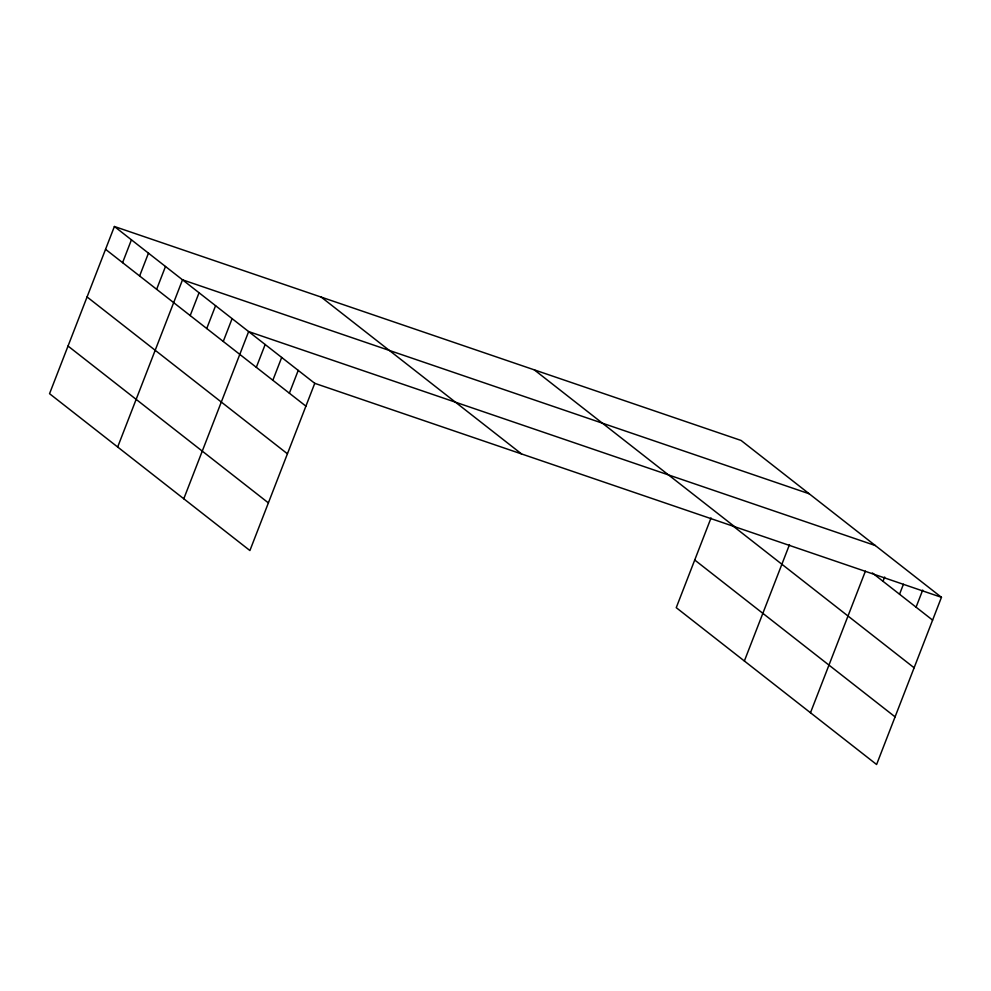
<?xml version="1.0" encoding="UTF-8"?>
<svg xmlns="http://www.w3.org/2000/svg" width="991" height="991" viewBox="0 0 991 991"><rect width="100%" height="100%" fill="white"/><g stroke="black" fill="none" stroke-linecap="round" stroke-linejoin="round"><path stroke-width="1.49" d="M114.399 226.493L49.55 393.687L249.905 550.538L314.754 383.331L114.399 226.493L741.095 440.462L941.45 597.313L876.601 764.507L676.246 607.669L711.043 517.934M122.587 262.64L131.431 239.822M139.62 275.969L148.464 253.151M156.64 289.298L165.497 266.492M117.669 447.015L182.517 279.821L809.213 493.791M190.198 315.572L199.055 292.754M206.735 328.517L215.58 305.699M223.26 341.449L232.105 318.631M183.781 498.783L248.642 331.576L875.338 545.545M256.322 367.327L265.167 344.521M272.847 380.271L281.692 357.454M289.372 393.204L298.229 370.399M744.365 660.997L789.493 544.629M810.477 712.752L865.403 571.163M883.018 581.308L884.678 577.022M899.543 594.241L903.42 584.256M916.068 607.186L922.708 590.066M314.754 383.331L941.45 597.313M872.39 572.984L932.605 620.118M534.285 369.854L734.641 526.692M733.229 526.159L914.123 667.773M694.728 560.014L895.084 716.865M321.208 297.102L521.563 453.94M105.554 249.311L305.909 406.149M87.072 296.953L287.427 453.791M68.032 346.045L268.388 502.883"/></g></svg>
